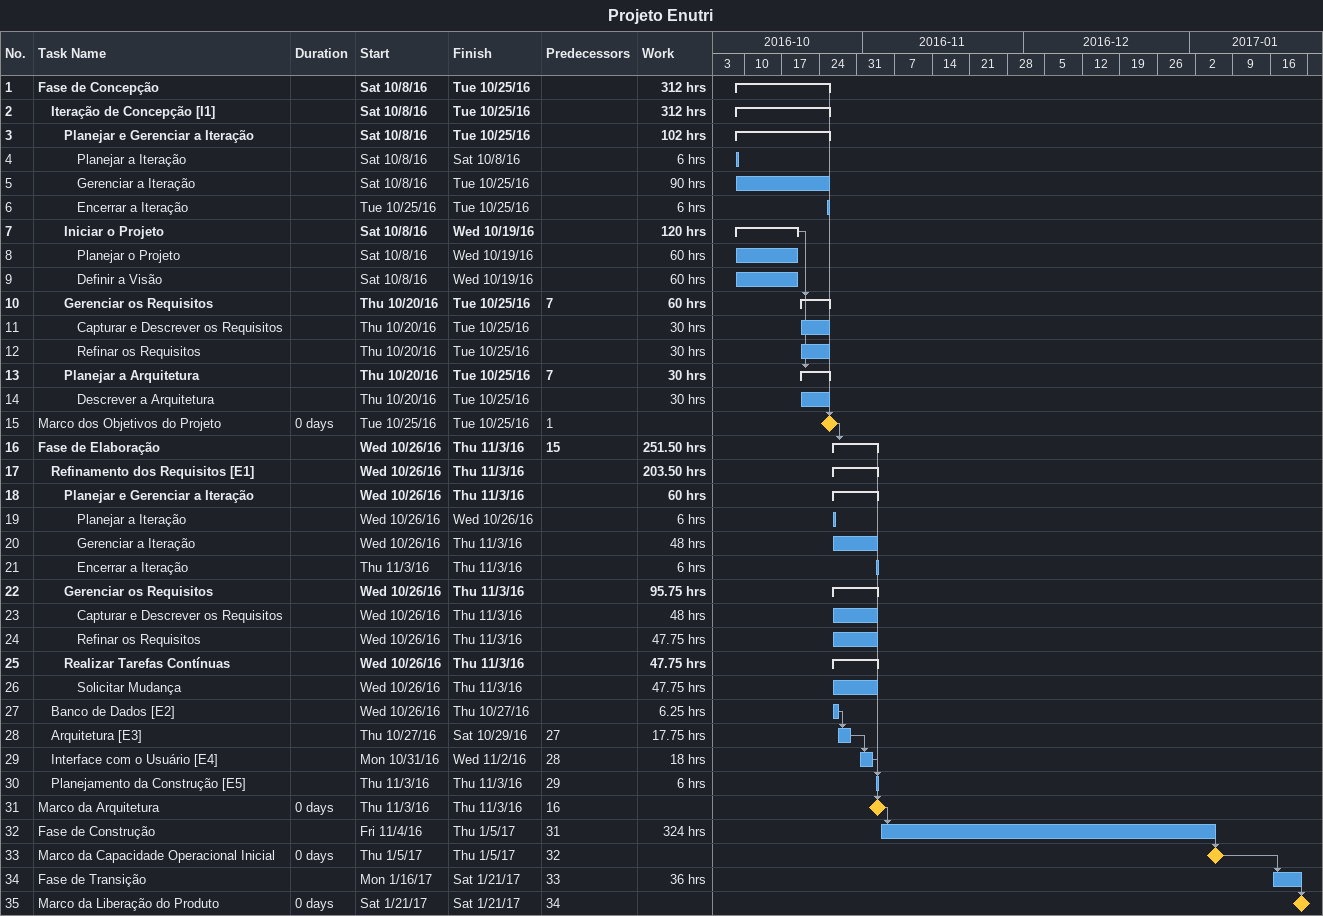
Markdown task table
Projeto Enutri

| ID | Level | Task | Duration | Start | Finish | Predecessors | Work (h) |
|---|---|---|---|---|---|---|---|
| 1 | 1 | **Fase de Concepção** |  | 2016-10-08 | 2016-10-25 |  | 312 |
| 2 | 2 | **Iteração de Concepção [I1]** |  | 2016-10-08 | 2016-10-25 |  | 312 |
| 3 | 3 | **Planejar e Gerenciar a Iteração** |  | 2016-10-08 | 2016-10-25 |  | 102 |
| 4 | 4 | Planejar a Iteração |  | 2016-10-08 | 2016-10-08 |  | 6 |
| 5 | 4 | Gerenciar a Iteração |  | 2016-10-08 | 2016-10-25 |  | 90 |
| 6 | 4 | Encerrar a Iteração |  | 2016-10-25 | 2016-10-25 |  | 6 |
| 7 | 3 | **Iniciar o Projeto** |  | 2016-10-08 | 2016-10-19 |  | 120 |
| 8 | 4 | Planejar o Projeto |  | 2016-10-08 | 2016-10-19 |  | 60 |
| 9 | 4 | Definir a Visão |  | 2016-10-08 | 2016-10-19 |  | 60 |
| 10 | 3 | **Gerenciar os Requisitos** |  | 2016-10-20 | 2016-10-25 | 7 | 60 |
| 11 | 4 | Capturar e Descrever os Requisitos |  | 2016-10-20 | 2016-10-25 |  | 30 |
| 12 | 4 | Refinar os Requisitos |  | 2016-10-20 | 2016-10-25 |  | 30 |
| 13 | 3 | **Planejar a Arquitetura** |  | 2016-10-20 | 2016-10-25 | 7 | 30 |
| 14 | 4 | Descrever a Arquitetura |  | 2016-10-20 | 2016-10-25 |  | 30 |
| 15 | 1 | Marco dos Objetivos do Projeto | 0d | 2016-10-25 | 2016-10-25 | 1 |  |
| 16 | 1 | **Fase de Elaboração** |  | 2016-10-26 | 2016-11-03 | 15 | 251.50 |
| 17 | 2 | **Refinamento dos Requisitos [E1]** |  | 2016-10-26 | 2016-11-03 |  | 203.50 |
| 18 | 3 | **Planejar e Gerenciar a Iteração** |  | 2016-10-26 | 2016-11-03 |  | 60 |
| 19 | 4 | Planejar a Iteração |  | 2016-10-26 | 2016-10-26 |  | 6 |
| 20 | 4 | Gerenciar a Iteração |  | 2016-10-26 | 2016-11-03 |  | 48 |
| 21 | 4 | Encerrar a Iteração |  | 2016-11-03 | 2016-11-03 |  | 6 |
| 22 | 3 | **Gerenciar os Requisitos** |  | 2016-10-26 | 2016-11-03 |  | 95.75 |
| 23 | 4 | Capturar e Descrever os Requisitos |  | 2016-10-26 | 2016-11-03 |  | 48 |
| 24 | 4 | Refinar os Requisitos |  | 2016-10-26 | 2016-11-03 |  | 47.75 |
| 25 | 3 | **Realizar Tarefas Contínuas** |  | 2016-10-26 | 2016-11-03 |  | 47.75 |
| 26 | 4 | Solicitar Mudança |  | 2016-10-26 | 2016-11-03 |  | 47.75 |
| 27 | 2 | Banco de Dados [E2] |  | 2016-10-26 | 2016-10-27 |  | 6.25 |
| 28 | 2 | Arquitetura [E3] |  | 2016-10-27 | 2016-10-29 | 27 | 17.75 |
| 29 | 2 | Interface com o Usuário [E4] |  | 2016-10-31 | 2016-11-02 | 28 | 18 |
| 30 | 2 | Planejamento da Construção [E5] |  | 2016-11-03 | 2016-11-03 | 29 | 6 |
| 31 | 1 | Marco da Arquitetura | 0d | 2016-11-03 | 2016-11-03 | 16 |  |
| 32 | 1 | Fase de Construção |  | 2016-11-04 | 2017-01-05 | 31 | 324 |
| 33 | 1 | Marco da Capacidade Operacional Inicial | 0d | 2017-01-05 | 2017-01-05 | 32 |  |
| 34 | 1 | Fase de Transição |  | 2017-01-16 | 2017-01-21 | 33 | 36 |
| 35 | 1 | Marco da Liberação do Produto | 0d | 2017-01-21 | 2017-01-21 | 34 |  |
